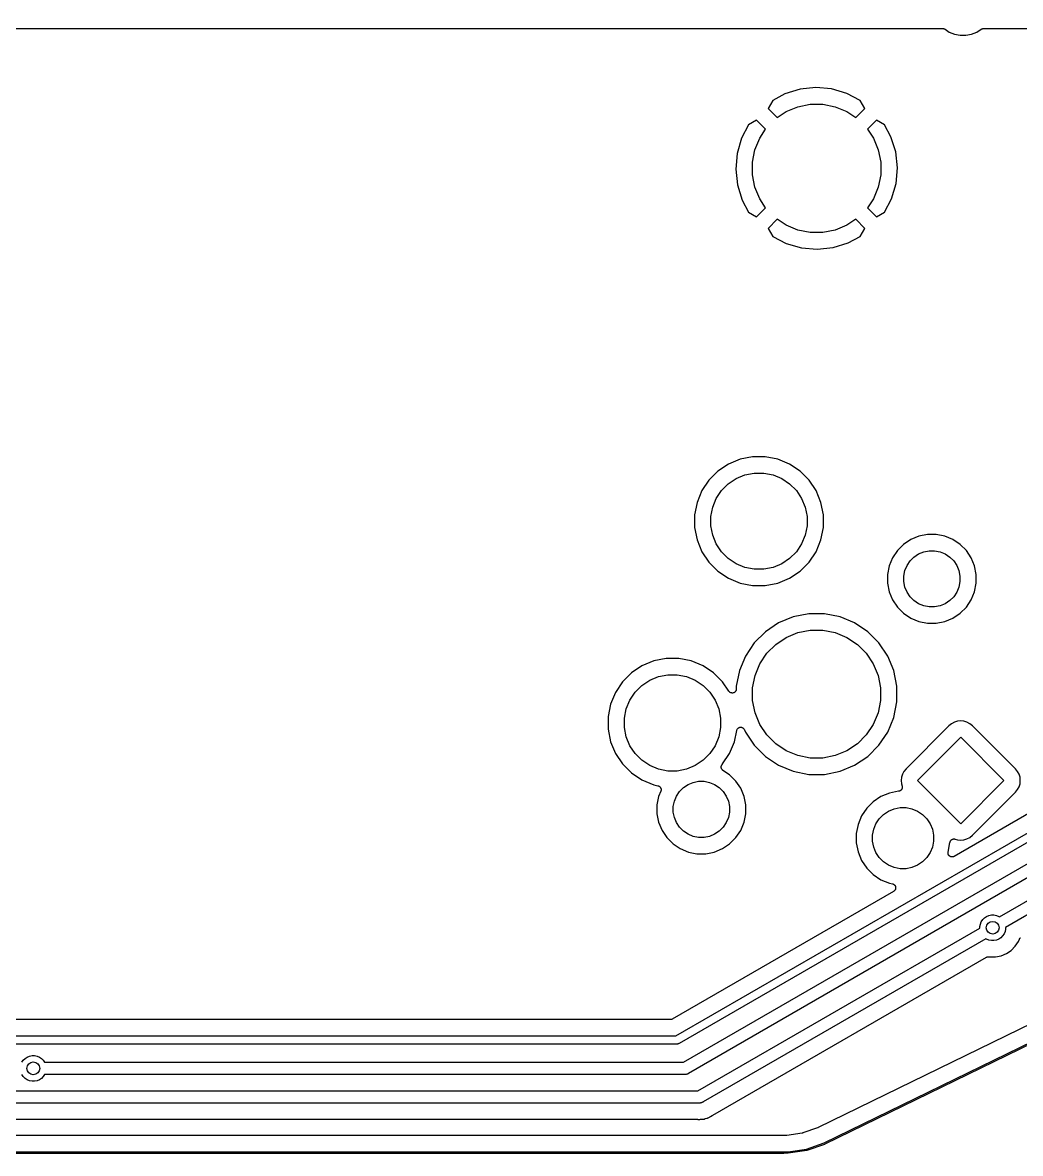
# Model space of a CAD drawing. Extents: x 0.5 to 11.2, y -6.4 to -1.8.
# Drawn here: x 5.868 to 7.092, y -6.359 to -4.972 of the extents above; entities that cross this region are included whole.
import ezdxf

# ---------------------------------------------------------------- set-up
doc = ezdxf.new("R2010")
doc.units = 0
doc.header["$MEASUREMENT"] = 0
doc.layers.add('BLACK', color=7, linetype='CONTINUOUS')

msp = doc.modelspace()

# ---------------------------------------------------------------- linework, layer by layer
at = {"layer": 'BLACK', "linetype": 'CONTINUOUS'}
for p, q in [((11.12, -4.24196), (6.84388, -6.32768)), ((6.85135, -6.34629), (11.1294, -4.2596)), ((11.1304, -4.26134), (6.85212, -6.34811)), ((5.6497, -4.97919), (6.99717, -4.97919)), ((6.99717, -4.97919), (6.99718, -4.97919)), ((6.99718, -4.97919), (6.99718, -4.97919)), ((6.99718, -4.97919), (6.99718, -4.97919)), ((6.99718, -4.97919), (6.99724, -4.97919)), ((6.99724, -4.97919), (6.99769, -4.97924)), ((6.99769, -4.97924), (6.99815, -4.97929)), ((6.99815, -4.97929), (6.99818, -4.9793)), ((6.99818, -4.9793), (6.99821, -4.9793)), ((6.99821, -4.9793), (6.99865, -4.97944)), ((6.99865, -4.97944), (6.99908, -4.97958)), ((6.99908, -4.97958), (6.99911, -4.97959)), ((6.99911, -4.97959), (6.99914, -4.9796)), ((6.99914, -4.9796), (6.99954, -4.97982)), ((6.99954, -4.97982), (6.99994, -4.98004)), ((6.99994, -4.98004), (7.00494, -4.98337)), ((7.0388, -4.98337), (7.0438, -4.98004)), ((7.0438, -4.98004), (7.04381, -4.98003)), ((7.04381, -4.98003), (7.04386, -4.98)), ((7.04381, -4.98003), (7.04381, -4.98003)), ((7.04381, -4.98003), (7.04381, -4.98003)), ((7.04386, -4.98), (7.04427, -4.97978)), ((7.04427, -4.97978), (7.04467, -4.97957)), ((7.04467, -4.97957), (7.0447, -4.97956)), ((7.0447, -4.97956), (7.04472, -4.97955)), ((7.04472, -4.97955), (7.04516, -4.97942)), ((7.04516, -4.97942), (7.0456, -4.97929)), ((7.0456, -4.97929), (7.04563, -4.97929)), ((7.04563, -4.97929), (7.04566, -4.97928)), ((7.04566, -4.97928), (7.04612, -4.97924)), ((7.04612, -4.97924), (7.04658, -4.97919)), ((7.04658, -4.97919), (7.15693, -4.97919)), ((7.00494, -4.98337), (7.01144, -4.98607)), ((7.01144, -4.98607), (7.01835, -4.98744)), ((7.01835, -4.98744), (7.02539, -4.98744)), ((7.02539, -4.98744), (7.0323, -4.98607)), ((7.0323, -4.98607), (7.0388, -4.98337)), ((6.80326, -5.05942), (6.78849, -5.06732)), ((6.82185, -5.05361), (6.80326, -5.05942)), ((6.84119, -5.05153), (6.82185, -5.05361)), ((6.86056, -5.05327), (6.84119, -5.05153)), ((6.87922, -5.05876), (6.86056, -5.05327)), ((6.89562, -5.06734), (6.87922, -5.05876)), ((6.78849, -5.06732), (6.78266, -5.07721)), ((6.78266, -5.07721), (6.79376, -5.08831)), ((6.80475, -5.08097), (6.81908, -5.07503)), ((6.81908, -5.07503), (6.83429, -5.07201)), ((6.83429, -5.07201), (6.84981, -5.07201)), ((6.84981, -5.07201), (6.86502, -5.07503)), ((6.86502, -5.07503), (6.87935, -5.08097)), ((6.89034, -5.08831), (6.90144, -5.07721)), ((6.90144, -5.07721), (6.89562, -5.06734)), ((6.76852, -5.09136), (6.75864, -5.09717)), ((6.77962, -5.10246), (6.76852, -5.09136)), ((6.79376, -5.08831), (6.80475, -5.08097)), ((6.87935, -5.08097), (6.89034, -5.08831)), ((6.91558, -5.09136), (6.90448, -5.10246)), ((6.92548, -5.09719), (6.91558, -5.09136)), ((6.75864, -5.09717), (6.75006, -5.11358)), ((6.77227, -5.11345), (6.77962, -5.10246)), ((6.90448, -5.10246), (6.91183, -5.11345)), ((6.93337, -5.11196), (6.92548, -5.09719)), ((6.75006, -5.11358), (6.74457, -5.13224)), ((6.76634, -5.12778), (6.77227, -5.11345)), ((6.91183, -5.11345), (6.91776, -5.12778)), ((6.93919, -5.13054), (6.93337, -5.11196)), ((6.74457, -5.13224), (6.74284, -5.15161)), ((6.76331, -5.14299), (6.76634, -5.12778)), ((6.91776, -5.12778), (6.92079, -5.14299)), ((6.94126, -5.14988), (6.93919, -5.13054)), ((6.76331, -5.1585), (6.76331, -5.14299)), ((6.92079, -5.14299), (6.92079, -5.1585)), ((6.74284, -5.15161), (6.74491, -5.17095)), ((6.76634, -5.17372), (6.76331, -5.1585)), ((6.92079, -5.1585), (6.91776, -5.17372)), ((6.93953, -5.16926), (6.94126, -5.14988)), ((6.74491, -5.17095), (6.75073, -5.18954)), ((6.77227, -5.18805), (6.76634, -5.17372)), ((6.91776, -5.17372), (6.91183, -5.18805)), ((6.9368, -5.17852), (6.93953, -5.16926)), ((6.77962, -5.19904), (6.77227, -5.18805)), ((6.91183, -5.18805), (6.90448, -5.19904)), ((6.92546, -5.20432), (6.93404, -5.18792)), ((6.93404, -5.18792), (6.9368, -5.17852)), ((6.75073, -5.18954), (6.75862, -5.20431)), ((6.76852, -5.21014), (6.77962, -5.19904)), ((6.90448, -5.19904), (6.91558, -5.21014)), ((6.75862, -5.20431), (6.76852, -5.21014)), ((6.79376, -5.21318), (6.78266, -5.22428)), ((6.80475, -5.22053), (6.79376, -5.21318)), ((6.89034, -5.21318), (6.87935, -5.22053)), ((6.90144, -5.22428), (6.89034, -5.21318)), ((6.91558, -5.21014), (6.92546, -5.20432)), ((6.78266, -5.22428), (6.78848, -5.23416)), ((6.81908, -5.22646), (6.80475, -5.22053)), ((6.83429, -5.22949), (6.81908, -5.22646)), ((6.84981, -5.22949), (6.83429, -5.22949)), ((6.86502, -5.22646), (6.84981, -5.22949)), ((6.87935, -5.22053), (6.86502, -5.22646)), ((6.89561, -5.23418), (6.90144, -5.22428)), ((6.78848, -5.23416), (6.80488, -5.24274)), ((6.80488, -5.24274), (6.82354, -5.24822)), ((6.86225, -5.24789), (6.88084, -5.24207)), ((6.88084, -5.24207), (6.89561, -5.23418)), ((6.82354, -5.24822), (6.84291, -5.24996)), ((6.84291, -5.24996), (6.86225, -5.24789)), ((6.74836, -5.50755), (6.73398, -5.51351)), ((6.76364, -5.50451), (6.74836, -5.50755)), ((6.77921, -5.50451), (6.76364, -5.50451)), ((6.79448, -5.50755), (6.77921, -5.50451)), ((6.80887, -5.51351), (6.79448, -5.50755)), ((6.73398, -5.51351), (6.72103, -5.52216)), ((6.82182, -5.52216), (6.80887, -5.51351)), ((6.71002, -5.53317), (6.70137, -5.54612)), ((6.72103, -5.52216), (6.71002, -5.53317)), ((6.73378, -5.5377), (6.74345, -5.53123)), ((6.74345, -5.53123), (6.7542, -5.52678)), ((6.7542, -5.52678), (6.76561, -5.52451)), ((6.76561, -5.52451), (6.77724, -5.52451)), ((6.77724, -5.52451), (6.78865, -5.52678)), ((6.78865, -5.52678), (6.7994, -5.53123)), ((6.7994, -5.53123), (6.80907, -5.5377)), ((6.83283, -5.53317), (6.82182, -5.52216)), ((6.84148, -5.54612), (6.83283, -5.53317)), ((6.70137, -5.54612), (6.69541, -5.56051)), ((6.71909, -5.55559), (6.72555, -5.54592)), ((6.72555, -5.54592), (6.73378, -5.5377)), ((6.80907, -5.5377), (6.8173, -5.54592)), ((6.8173, -5.54592), (6.82376, -5.55559)), ((6.84744, -5.56051), (6.84148, -5.54612)), ((6.69541, -5.56051), (6.69237, -5.57578)), ((6.71464, -5.56634), (6.71909, -5.55559)), ((6.82376, -5.55559), (6.82821, -5.56634)), ((6.85048, -5.57578), (6.84744, -5.56051)), ((6.69237, -5.57578), (6.69237, -5.59135)), ((6.71237, -5.57775), (6.71464, -5.56634)), ((6.82821, -5.56634), (6.83048, -5.57775)), ((6.85048, -5.59135), (6.85048, -5.57578)), ((6.71237, -5.58938), (6.71237, -5.57775)), ((6.71464, -5.60079), (6.71237, -5.58938)), ((6.83048, -5.58938), (6.82821, -5.60079)), ((6.83048, -5.57775), (6.83048, -5.58938)), ((6.69237, -5.59135), (6.69541, -5.60663)), ((6.71909, -5.61154), (6.71464, -5.60079)), ((6.82821, -5.60079), (6.82376, -5.61154)), ((6.84744, -5.60663), (6.85048, -5.59135)), ((6.96767, -5.60192), (6.95776, -5.60603)), ((6.97819, -5.59983), (6.96767, -5.60192)), ((6.98892, -5.59983), (6.97819, -5.59983)), ((6.99944, -5.60192), (6.98892, -5.59983)), ((7.00935, -5.60603), (6.99944, -5.60192)), ((6.69541, -5.60663), (6.70137, -5.62101)), ((6.72555, -5.62121), (6.71909, -5.61154)), ((6.82376, -5.61154), (6.8173, -5.62121)), ((6.84148, -5.62101), (6.84744, -5.60663)), ((6.94885, -5.61199), (6.94126, -5.61957)), ((6.95776, -5.60603), (6.94885, -5.61199)), ((7.01827, -5.61199), (7.00935, -5.60603)), ((7.02585, -5.61957), (7.01827, -5.61199)), ((6.70137, -5.62101), (6.71002, -5.63396)), ((6.73378, -5.62944), (6.72555, -5.62121)), ((6.74345, -5.6359), (6.73378, -5.62944)), ((6.80907, -5.62944), (6.7994, -5.6359)), ((6.8173, -5.62121), (6.80907, -5.62944)), ((6.83283, -5.63396), (6.84148, -5.62101)), ((6.9353, -5.62849), (6.9312, -5.6384)), ((6.94126, -5.61957), (6.9353, -5.62849)), ((6.95303, -5.63796), (6.9568, -5.63232)), ((6.9568, -5.63232), (6.9616, -5.62752)), ((6.9616, -5.62752), (6.96724, -5.62375)), ((6.96724, -5.62375), (6.97351, -5.62115)), ((6.97351, -5.62115), (6.98016, -5.61983)), ((6.98016, -5.61983), (6.98695, -5.61983)), ((6.98695, -5.61983), (6.9936, -5.62115)), ((6.9936, -5.62115), (6.99987, -5.62375)), ((6.99987, -5.62375), (7.00552, -5.62752)), ((7.00552, -5.62752), (7.01031, -5.63232)), ((7.01031, -5.63232), (7.01408, -5.63796)), ((7.03181, -5.62849), (7.02585, -5.61957)), ((7.03591, -5.6384), (7.03181, -5.62849)), ((6.71002, -5.63396), (6.72103, -5.64497)), ((6.72103, -5.64497), (6.73398, -5.65363)), ((6.7542, -5.64035), (6.74345, -5.6359)), ((6.76561, -5.64262), (6.7542, -5.64035)), ((6.77724, -5.64262), (6.76561, -5.64262)), ((6.78865, -5.64035), (6.77724, -5.64262)), ((6.7994, -5.6359), (6.78865, -5.64035)), ((6.80887, -5.65363), (6.82182, -5.64497)), ((6.82182, -5.64497), (6.8219, -5.64489)), ((6.8219, -5.64489), (6.83283, -5.63396)), ((6.9312, -5.6384), (6.92911, -5.64892)), ((6.94911, -5.65089), (6.95043, -5.64423)), ((6.95043, -5.64423), (6.95303, -5.63796)), ((7.01408, -5.63796), (7.01668, -5.64423)), ((7.01668, -5.64423), (7.018, -5.65089)), ((7.038, -5.64892), (7.03591, -5.6384)), ((6.73398, -5.65363), (6.74836, -5.65958)), ((6.74836, -5.65958), (6.76364, -5.66262)), ((6.77921, -5.66262), (6.79448, -5.65958)), ((6.79448, -5.65958), (6.80887, -5.65363)), ((6.92911, -5.64892), (6.92911, -5.65964)), ((6.92911, -5.65964), (6.9312, -5.67016)), ((6.94911, -5.65767), (6.94911, -5.65089)), ((6.95043, -5.66433), (6.94911, -5.65767)), ((7.018, -5.65767), (7.01668, -5.66433)), ((7.018, -5.65089), (7.018, -5.65767)), ((7.03591, -5.67016), (7.038, -5.65964)), ((7.038, -5.65964), (7.038, -5.64892)), ((6.76364, -5.66262), (6.77921, -5.66262)), ((6.9312, -5.67016), (6.9353, -5.68007)), ((6.95303, -5.6706), (6.95043, -5.66433)), ((6.9568, -5.67624), (6.95303, -5.6706)), ((7.01408, -5.6706), (7.01031, -5.67624)), ((7.01668, -5.66433), (7.01408, -5.6706)), ((7.03181, -5.68007), (7.03591, -5.67016)), ((6.9353, -5.68007), (6.94126, -5.68899)), ((6.9616, -5.68104), (6.9568, -5.67624)), ((6.96724, -5.68481), (6.9616, -5.68104)), ((6.97351, -5.6874), (6.96724, -5.68481)), ((6.98016, -5.68873), (6.97351, -5.6874)), ((6.9936, -5.6874), (6.98695, -5.68873)), ((6.99987, -5.68481), (6.9936, -5.6874)), ((7.00552, -5.68104), (6.99987, -5.68481)), ((7.01031, -5.67624), (7.00552, -5.68104)), ((7.02585, -5.68899), (7.03181, -5.68007)), ((6.8134, -5.70098), (6.79548, -5.70841)), ((6.83243, -5.6972), (6.8134, -5.70098)), ((6.85184, -5.6972), (6.83243, -5.6972)), ((6.87087, -5.70098), (6.85184, -5.6972)), ((6.88879, -5.70841), (6.87087, -5.70098)), ((6.94126, -5.68899), (6.94885, -5.69657)), ((6.94885, -5.69657), (6.95776, -5.70253)), ((6.98695, -5.68873), (6.98016, -5.68873)), ((7.00935, -5.70253), (7.01827, -5.69657)), ((7.01827, -5.69657), (7.02585, -5.68899)), ((6.79548, -5.70841), (6.77934, -5.71919)), ((6.90492, -5.71919), (6.88879, -5.70841)), ((6.95776, -5.70253), (6.96767, -5.70663)), ((6.96767, -5.70663), (6.97819, -5.70873)), ((6.97819, -5.70873), (6.98892, -5.70873)), ((6.98892, -5.70873), (6.99944, -5.70663)), ((6.99944, -5.70663), (7.00935, -5.70253)), ((7.06639, -6.06898), (7.68043, -5.71446)), ((6.77934, -5.71919), (6.76562, -5.73291)), ((6.79209, -5.73472), (6.80495, -5.72613)), ((6.80495, -5.72613), (6.81924, -5.72022)), ((6.81924, -5.72022), (6.8344, -5.7172)), ((6.8344, -5.7172), (6.84987, -5.7172)), ((6.84987, -5.7172), (6.86503, -5.72022)), ((6.86503, -5.72022), (6.87932, -5.72613)), ((6.87932, -5.72613), (6.89218, -5.73472)), ((6.91864, -5.73291), (6.90492, -5.71919)), ((7.68793, -5.72745), (7.07388, -6.08198)), ((6.76562, -5.73291), (6.75485, -5.74904)), ((6.78116, -5.74566), (6.79209, -5.73472)), ((6.89218, -5.73472), (6.90311, -5.74566)), ((6.92942, -5.74904), (6.91864, -5.73291)), ((6.6423, -5.75504), (6.62791, -5.761)), ((6.65757, -5.752), (6.6423, -5.75504)), ((6.67314, -5.752), (6.65757, -5.752)), ((6.68842, -5.75504), (6.67314, -5.752)), ((6.7028, -5.761), (6.68842, -5.75504)), ((6.75485, -5.74904), (6.74742, -5.76697)), ((6.77257, -5.75852), (6.78116, -5.74566)), ((6.90311, -5.74566), (6.9117, -5.75852)), ((6.93685, -5.76697), (6.92942, -5.74904)), ((6.61496, -5.76965), (6.60395, -5.78066)), ((6.62791, -5.761), (6.61496, -5.76965)), ((6.71575, -5.76965), (6.7028, -5.761)), ((6.72676, -5.78066), (6.71575, -5.76965)), ((6.74742, -5.76697), (6.74363, -5.786)), ((6.76665, -5.7728), (6.77257, -5.75852)), ((6.9117, -5.75852), (6.91762, -5.7728)), ((6.94063, -5.786), (6.93685, -5.76697)), ((6.60395, -5.78066), (6.5953, -5.79361)), ((6.61949, -5.79341), (6.62771, -5.78518)), ((6.62771, -5.78518), (6.63738, -5.77872)), ((6.63738, -5.77872), (6.64813, -5.77427)), ((6.64813, -5.77427), (6.65954, -5.772)), ((6.65954, -5.772), (6.67117, -5.772)), ((6.67117, -5.772), (6.68258, -5.77427)), ((6.68258, -5.77427), (6.69333, -5.77872)), ((6.69333, -5.77872), (6.703, -5.78518)), ((6.703, -5.78518), (6.71123, -5.79341)), ((6.73448, -5.7922), (6.72676, -5.78066)), ((6.76363, -5.78797), (6.76665, -5.7728)), ((6.91762, -5.7728), (6.92063, -5.78797)), ((6.5953, -5.79361), (6.58934, -5.808)), ((6.61302, -5.80308), (6.61949, -5.79341)), ((6.71123, -5.79341), (6.71769, -5.80308)), ((6.73478, -5.79258), (6.73448, -5.7922)), ((6.73509, -5.79295), (6.73478, -5.79258)), ((6.7351, -5.79296), (6.73509, -5.79295)), ((6.73509, -5.79295), (6.73509, -5.79295)), ((6.73547, -5.79326), (6.7351, -5.79296)), ((6.73584, -5.79357), (6.73547, -5.79326)), ((6.73585, -5.79358), (6.73584, -5.79357)), ((6.73584, -5.79357), (6.73584, -5.79357)), ((6.73627, -5.79381), (6.73585, -5.79358)), ((6.7367, -5.79404), (6.73627, -5.79381)), ((6.73671, -5.79404), (6.7367, -5.79404)), ((6.7367, -5.79404), (6.7367, -5.79404)), ((6.73716, -5.79418), (6.73671, -5.79404)), ((6.73763, -5.79432), (6.73716, -5.79418)), ((6.73764, -5.79432), (6.73763, -5.79432)), ((6.73764, -5.79433), (6.73764, -5.79432)), ((6.73811, -5.79437), (6.73764, -5.79433)), ((6.7386, -5.79443), (6.73811, -5.79437)), ((6.73861, -5.79443), (6.7386, -5.79443)), ((6.73908, -5.79438), (6.73861, -5.79443)), ((6.73861, -5.79443), (6.73861, -5.79443)), ((6.73957, -5.79434), (6.73908, -5.79438)), ((6.73958, -5.79434), (6.73957, -5.79434)), ((6.74004, -5.7942), (6.73958, -5.79434)), ((6.73958, -5.79434), (6.73958, -5.79434)), ((6.74051, -5.79406), (6.74004, -5.7942)), ((6.74052, -5.79406), (6.74051, -5.79406)), ((6.74051, -5.79406), (6.74051, -5.79406)), ((6.74094, -5.79383), (6.74052, -5.79406)), ((6.74137, -5.79361), (6.74094, -5.79383)), ((6.74138, -5.79361), (6.74137, -5.79361)), ((6.74175, -5.7933), (6.74138, -5.7936)), ((6.74138, -5.7936), (6.74138, -5.79361)), ((6.74213, -5.793), (6.74175, -5.7933)), ((6.74214, -5.79299), (6.74213, -5.793)), ((6.74245, -5.79262), (6.74214, -5.79299)), ((6.74214, -5.79299), (6.74214, -5.79299)), ((6.74276, -5.79225), (6.74245, -5.79262)), ((6.74277, -5.79224), (6.74276, -5.79225)), ((6.74276, -5.79225), (6.74276, -5.79225)), ((6.743, -5.79182), (6.74277, -5.79224)), ((6.74323, -5.7914), (6.743, -5.79182)), ((6.74324, -5.79138), (6.74323, -5.79139)), ((6.74323, -5.79139), (6.74323, -5.7914)), ((6.74338, -5.79093), (6.74324, -5.79138)), ((6.74353, -5.79047), (6.74338, -5.79093)), ((6.74358, -5.78999), (6.74353, -5.79045)), ((6.74353, -5.79045), (6.74353, -5.79046)), ((6.74353, -5.79046), (6.74353, -5.79047)), ((6.74363, -5.7895), (6.74358, -5.78999)), ((6.74363, -5.786), (6.74363, -5.78943)), ((6.74363, -5.78943), (6.74363, -5.78948)), ((6.74363, -5.78948), (6.74363, -5.78948)), ((6.74363, -5.78948), (6.74363, -5.78948)), ((6.74363, -5.78948), (6.74363, -5.7895)), ((6.76363, -5.80343), (6.76363, -5.78797)), ((6.92063, -5.78797), (6.92063, -5.80343)), ((6.94063, -5.8054), (6.94063, -5.786)), ((6.58934, -5.808), (6.5863, -5.82327)), ((6.60857, -5.81383), (6.61302, -5.80308)), ((6.66928, -6.21517), (7.36812, -5.81169)), ((6.71769, -5.80308), (6.72214, -5.81383)), ((6.76665, -5.8186), (6.76363, -5.80343)), ((6.92063, -5.80343), (6.91762, -5.8186)), ((6.93685, -5.82443), (6.94063, -5.8054)), ((7.34695, -5.80083), (7.01083, -5.99488)), ((6.5863, -5.82327), (6.5863, -5.83884)), ((6.6063, -5.82524), (6.60857, -5.81383)), ((6.6063, -5.83687), (6.6063, -5.82524)), ((7.3731, -5.82037), (6.67348, -6.22429)), ((6.72214, -5.81383), (6.72441, -5.82524)), ((6.72441, -5.82524), (6.72441, -5.83687)), ((6.77257, -5.83288), (6.76665, -5.8186)), ((6.91762, -5.8186), (6.9117, -5.83288)), ((6.92942, -5.84236), (6.93685, -5.82443)), ((6.5863, -5.83884), (6.58934, -5.85411)), ((6.60857, -5.84828), (6.6063, -5.83687)), ((6.72441, -5.83687), (6.72214, -5.84828)), ((6.74138, -5.85411), (6.74411, -5.84037)), ((6.74411, -5.84037), (6.74412, -5.84031)), ((6.74412, -5.8403), (6.74428, -5.83982)), ((6.74412, -5.84031), (6.74412, -5.8403)), ((6.74412, -5.84031), (6.74412, -5.84031)), ((6.74412, -5.84031), (6.74412, -5.84031)), ((6.74428, -5.83982), (6.74441, -5.83938)), ((6.74441, -5.83938), (6.74442, -5.83938)), ((6.74442, -5.83937), (6.74465, -5.83895)), ((6.74442, -5.83938), (6.74442, -5.83937)), ((6.74465, -5.83895), (6.74488, -5.83853)), ((6.74488, -5.83853), (6.74489, -5.83852)), ((6.74489, -5.83851), (6.7452, -5.83814)), ((6.74489, -5.83852), (6.74489, -5.83851)), ((6.7452, -5.83814), (6.74551, -5.83778)), ((6.74551, -5.83778), (6.74551, -5.83777)), ((6.74551, -5.83777), (6.74552, -5.83777)), ((6.74552, -5.83777), (6.74591, -5.83745)), ((6.74591, -5.83745), (6.74627, -5.83716)), ((6.74627, -5.83716), (6.74627, -5.83716)), ((6.74627, -5.83716), (6.74628, -5.83716)), ((6.74628, -5.83716), (6.74672, -5.83693)), ((6.74672, -5.83693), (6.74713, -5.83671)), ((6.74713, -5.83671), (6.74714, -5.83671)), ((6.74714, -5.83671), (6.74761, -5.83657)), ((6.74714, -5.83671), (6.74714, -5.83671)), ((6.74761, -5.83657), (6.74807, -5.83643)), ((6.74807, -5.83643), (6.74807, -5.83643)), ((6.74807, -5.83643), (6.74808, -5.83643)), ((6.74808, -5.83643), (6.74856, -5.83639)), ((6.74856, -5.83639), (6.74904, -5.83634)), ((6.74904, -5.83634), (6.74905, -5.83634)), ((6.74905, -5.83634), (6.74905, -5.83634)), ((6.74905, -5.83634), (6.74954, -5.8364)), ((6.74954, -5.8364), (6.75001, -5.83644)), ((6.75001, -5.83644), (6.75002, -5.83645)), ((6.75002, -5.83645), (6.75002, -5.83645)), ((6.75002, -5.83645), (6.75049, -5.83659)), ((6.75049, -5.83659), (6.75094, -5.83673)), ((6.75094, -5.83673), (6.75095, -5.83673)), ((6.75095, -5.83673), (6.75095, -5.83674)), ((6.75095, -5.83674), (6.75138, -5.83697)), ((6.75138, -5.83697), (6.7518, -5.83719)), ((6.7518, -5.83719), (6.75181, -5.8372)), ((6.75181, -5.8372), (6.75181, -5.8372)), ((6.75181, -5.8372), (6.75218, -5.83751)), ((6.75218, -5.83751), (6.75256, -5.83781)), ((6.75256, -5.83781), (6.75256, -5.83782)), ((6.75256, -5.83782), (6.75256, -5.83782)), ((6.75256, -5.83782), (6.75287, -5.8382)), ((6.75287, -5.8382), (6.75317, -5.83857)), ((6.75317, -5.83857), (6.75318, -5.83857)), ((6.75318, -5.83857), (6.75318, -5.83858)), ((6.75318, -5.83858), (6.75341, -5.83901)), ((6.75341, -5.83901), (6.75363, -5.83943)), ((6.75363, -5.83943), (6.75485, -5.84236)), ((6.78116, -5.84574), (6.77257, -5.83288)), ((6.9117, -5.83288), (6.90311, -5.84574)), ((7.00451, -5.83468), (6.95182, -5.88736)), ((7.00775, -5.83202), (7.00451, -5.83468)), ((7.01122, -5.83017), (7.00775, -5.83202)), ((7.01499, -5.82902), (7.01122, -5.83017)), ((7.01891, -5.82864), (7.01499, -5.82902)), ((7.02283, -5.82902), (7.01891, -5.82864)), ((7.0266, -5.83017), (7.02283, -5.82902)), ((7.03008, -5.83202), (7.0266, -5.83017)), ((7.03331, -5.83468), (7.03008, -5.83202)), ((7.086, -5.88736), (7.03331, -5.83468)), ((6.58934, -5.85411), (6.5953, -5.8685)), ((6.61302, -5.85903), (6.60857, -5.84828)), ((6.72214, -5.84828), (6.71769, -5.85903)), ((6.73542, -5.8685), (6.74138, -5.85411)), ((6.75485, -5.84236), (6.76562, -5.85849)), ((6.79209, -5.85667), (6.78116, -5.84574)), ((6.90311, -5.84574), (6.89218, -5.85667)), ((6.91864, -5.85849), (6.92942, -5.84236)), ((6.96588, -5.90177), (7.01891, -5.84873)), ((7.01891, -5.84873), (7.07194, -5.90177)), ((6.5953, -5.8685), (6.60395, -5.88145)), ((6.61949, -5.8687), (6.61302, -5.85903)), ((6.62771, -5.87693), (6.61949, -5.8687)), ((6.71123, -5.8687), (6.703, -5.87693)), ((6.71769, -5.85903), (6.71123, -5.8687)), ((6.72676, -5.88145), (6.73542, -5.8685)), ((6.76562, -5.85849), (6.77934, -5.87221)), ((6.80495, -5.86527), (6.79209, -5.85667)), ((6.81924, -5.87118), (6.80495, -5.86527)), ((6.87932, -5.86527), (6.86503, -5.87118)), ((6.89218, -5.85667), (6.87932, -5.86527)), ((6.90492, -5.87221), (6.91864, -5.85849)), ((6.60395, -5.88145), (6.61496, -5.89246)), ((6.63738, -5.88339), (6.62771, -5.87693)), ((6.703, -5.87693), (6.69333, -5.88339)), ((6.72568, -5.88286), (6.7259, -5.88245)), ((6.7259, -5.88245), (6.72591, -5.88244)), ((6.72591, -5.88244), (6.72592, -5.88242)), ((6.72592, -5.88242), (6.72622, -5.88206)), ((6.72622, -5.88206), (6.72652, -5.88169)), ((6.72652, -5.88169), (6.72676, -5.88145)), ((6.77934, -5.87221), (6.79548, -5.88299)), ((6.8344, -5.8742), (6.81924, -5.87118)), ((6.84987, -5.8742), (6.8344, -5.8742)), ((6.86503, -5.87118), (6.84987, -5.8742)), ((6.88879, -5.88299), (6.90492, -5.87221)), ((6.61496, -5.89246), (6.62791, -5.90111)), ((6.64813, -5.88784), (6.63738, -5.88339)), ((6.65954, -5.89011), (6.64813, -5.88784)), ((6.67117, -5.89011), (6.65954, -5.89011)), ((6.68258, -5.88784), (6.67117, -5.89011)), ((6.69333, -5.88339), (6.68258, -5.88784)), ((6.72506, -5.88518), (6.72511, -5.88471)), ((6.72506, -5.8852), (6.72506, -5.88518)), ((6.72506, -5.88521), (6.72506, -5.8852)), ((6.7251, -5.88568), (6.72506, -5.88521)), ((6.72514, -5.88615), (6.7251, -5.88568)), ((6.72511, -5.88471), (6.72515, -5.88424)), ((6.72515, -5.88617), (6.72514, -5.88615)), ((6.72515, -5.88424), (6.72516, -5.88423)), ((6.72515, -5.88618), (6.72515, -5.88617)), ((6.72528, -5.88664), (6.72515, -5.88618)), ((6.72516, -5.88421), (6.7253, -5.88376)), ((6.72516, -5.88423), (6.72516, -5.88421)), ((6.72542, -5.88709), (6.72528, -5.88664)), ((6.7253, -5.88376), (6.72544, -5.88331)), ((6.72542, -5.8871), (6.72542, -5.88709)), ((6.72543, -5.88712), (6.72542, -5.8871)), ((6.72565, -5.88754), (6.72543, -5.88712)), ((6.72544, -5.88331), (6.72545, -5.88329)), ((6.72545, -5.88328), (6.72568, -5.88286)), ((6.72545, -5.88329), (6.72545, -5.88328)), ((6.72587, -5.88796), (6.72565, -5.88754)), ((6.72587, -5.88797), (6.72587, -5.88796)), ((6.72588, -5.88798), (6.72587, -5.88797)), ((6.72618, -5.88835), (6.72588, -5.88798)), ((6.72647, -5.88872), (6.72618, -5.88835)), ((6.72649, -5.88873), (6.72647, -5.88872)), ((6.7265, -5.88874), (6.72649, -5.88873)), ((6.72686, -5.88904), (6.7265, -5.88874)), ((6.72722, -5.88935), (6.72686, -5.88904)), ((6.72724, -5.88936), (6.72722, -5.88935)), ((6.72725, -5.88936), (6.72724, -5.88936)), ((6.72728, -5.88939), (6.72725, -5.88936)), ((6.72725, -5.88936), (6.72725, -5.88936)), ((6.73542, -5.89483), (6.72728, -5.88939)), ((6.74301, -5.90241), (6.73542, -5.89483)), ((6.79548, -5.88299), (6.8134, -5.89041)), ((6.8134, -5.89041), (6.83243, -5.8942)), ((6.83243, -5.8942), (6.85184, -5.8942)), ((6.85184, -5.8942), (6.87087, -5.89041)), ((6.87087, -5.89041), (6.88879, -5.88299)), ((6.94731, -5.89408), (6.94617, -5.89784)), ((6.94917, -5.8906), (6.94731, -5.89408)), ((6.95182, -5.88736), (6.94917, -5.8906)), ((7.08865, -5.8906), (7.086, -5.88736)), ((7.09051, -5.89408), (7.08865, -5.8906)), ((7.09165, -5.89784), (7.09051, -5.89408)), ((6.62791, -5.90111), (6.6423, -5.90707)), ((6.6423, -5.90707), (6.64734, -5.90808)), ((6.64734, -5.90808), (6.64738, -5.90808)), ((6.64738, -5.90808), (6.64738, -5.90808)), ((6.64738, -5.90808), (6.64738, -5.90808)), ((6.64738, -5.90808), (6.64741, -5.90809)), ((6.64741, -5.90809), (6.64787, -5.90824)), ((6.64787, -5.90824), (6.64831, -5.90837)), ((6.64831, -5.90837), (6.64833, -5.90838)), ((6.64833, -5.90838), (6.64834, -5.90839)), ((6.64834, -5.90839), (6.64876, -5.90862)), ((6.64876, -5.90862), (6.64917, -5.90884)), ((6.64917, -5.90884), (6.64918, -5.90885)), ((6.64918, -5.90885), (6.64919, -5.90886)), ((6.64919, -5.90886), (6.64956, -5.90916)), ((6.64956, -5.90916), (6.64992, -5.90946)), ((6.64992, -5.90946), (6.64993, -5.90947)), ((6.64993, -5.90947), (6.64994, -5.90948)), ((6.64994, -5.90948), (6.65024, -5.90985)), ((6.65024, -5.90985), (6.65054, -5.91022)), ((6.65054, -5.91022), (6.65054, -5.91023)), ((6.65054, -5.91023), (6.65055, -5.91024)), ((6.65055, -5.91024), (6.65077, -5.91067)), ((6.67396, -5.91516), (6.67875, -5.91036)), ((6.67875, -5.91036), (6.6844, -5.90659)), ((6.6844, -5.90659), (6.69066, -5.904)), ((6.69066, -5.904), (6.69732, -5.90267)), ((6.69732, -5.90267), (6.70411, -5.90267)), ((6.70411, -5.90267), (6.71076, -5.904)), ((6.71076, -5.904), (6.71703, -5.90659)), ((6.71703, -5.90659), (6.72267, -5.91036)), ((6.72267, -5.91036), (6.72747, -5.91516)), ((6.74897, -5.91133), (6.74301, -5.90241)), ((6.94617, -5.89784), (6.94578, -5.90177)), ((6.94578, -5.90177), (6.94617, -5.90569)), ((6.94617, -5.90569), (6.94703, -5.90852)), ((6.94703, -5.90852), (6.94705, -5.90859)), ((6.94705, -5.90859), (6.94709, -5.90882)), ((6.94709, -5.90882), (6.94716, -5.90904)), ((6.94716, -5.90904), (6.94718, -5.9093)), ((6.94718, -5.9093), (6.94723, -5.90955)), ((6.94722, -5.91027), (6.94721, -5.91053)), ((6.94723, -5.90955), (6.94722, -5.90978)), ((6.94722, -5.90978), (6.94724, -5.91001)), ((6.94724, -5.91001), (6.94722, -5.91027)), ((7.01891, -5.9548), (6.96588, -5.90177)), ((7.07194, -5.90177), (7.01891, -5.9548)), ((7.08865, -5.91293), (7.09051, -5.90946)), ((7.09051, -5.90946), (7.09165, -5.90569)), ((7.09204, -5.90177), (7.09165, -5.89784)), ((7.09165, -5.90569), (7.09204, -5.90177)), ((6.64836, -5.92124), (6.64626, -5.93176)), ((6.65099, -5.91489), (6.64836, -5.92124)), ((6.65077, -5.91067), (6.65099, -5.91108)), ((6.65099, -5.91108), (6.651, -5.9111)), ((6.65112, -5.91444), (6.65099, -5.91489)), ((6.651, -5.9111), (6.651, -5.91111)), ((6.651, -5.91111), (6.65114, -5.91157)), ((6.65126, -5.91399), (6.65112, -5.91444)), ((6.65114, -5.91157), (6.65127, -5.91202)), ((6.65127, -5.91396), (6.65126, -5.91397)), ((6.65126, -5.91397), (6.65126, -5.91399)), ((6.65127, -5.91202), (6.65127, -5.91203)), ((6.65127, -5.91203), (6.65128, -5.91205)), ((6.65132, -5.91349), (6.65127, -5.91396)), ((6.65128, -5.91205), (6.65132, -5.91252)), ((6.65132, -5.91252), (6.65137, -5.91299)), ((6.65137, -5.91302), (6.65132, -5.91349)), ((6.65137, -5.91299), (6.65136, -5.913)), ((6.65136, -5.913), (6.65137, -5.91302)), ((6.66759, -5.92707), (6.67019, -5.9208)), ((6.67019, -5.9208), (6.67396, -5.91516)), ((6.67876, -6.24747), (7.25234, -5.91632)), ((6.72747, -5.91516), (6.73124, -5.9208)), ((6.73124, -5.9208), (6.73384, -5.92707)), ((6.75307, -5.92124), (6.74897, -5.91133)), ((6.75516, -5.93176), (6.75307, -5.92124)), ((6.92096, -5.92152), (6.91155, -5.92781)), ((6.93143, -5.91719), (6.92096, -5.92152)), ((6.94265, -5.91495), (6.93143, -5.91719)), ((6.9427, -5.91496), (6.94265, -5.91495)), ((6.94296, -5.91491), (6.9427, -5.91496)), ((6.94322, -5.91488), (6.94296, -5.91491)), ((6.94344, -5.91481), (6.94322, -5.91488)), ((6.94366, -5.91477), (6.94344, -5.91481)), ((6.9439, -5.91467), (6.94366, -5.91477)), ((6.94415, -5.9146), (6.9439, -5.91467)), ((6.94435, -5.91449), (6.94415, -5.9146)), ((6.94457, -5.9144), (6.94435, -5.91449)), ((6.94478, -5.91426), (6.94457, -5.9144)), ((6.94501, -5.91414), (6.94478, -5.91426)), ((6.94519, -5.914), (6.94501, -5.91414)), ((6.94538, -5.91387), (6.94519, -5.914)), ((6.94557, -5.91369), (6.94538, -5.91387)), ((6.94577, -5.91352), (6.94557, -5.91369)), ((6.94591, -5.91335), (6.94577, -5.91352)), ((6.94608, -5.91319), (6.94591, -5.91335)), ((6.94622, -5.91297), (6.94608, -5.91319)), ((6.94639, -5.91277), (6.94622, -5.91297)), ((6.9465, -5.91257), (6.94639, -5.91277)), ((6.94663, -5.91238), (6.9465, -5.91257)), ((6.94673, -5.91214), (6.94663, -5.91238)), ((6.94685, -5.91191), (6.94673, -5.91214)), ((6.94692, -5.91169), (6.94685, -5.91191)), ((6.94701, -5.91148), (6.94692, -5.91169)), ((6.94707, -5.91123), (6.94701, -5.91148)), ((6.94714, -5.91098), (6.94707, -5.91123)), ((6.94717, -5.91075), (6.94714, -5.91098)), ((6.94721, -5.91053), (6.94717, -5.91075)), ((7.03331, -5.96885), (7.086, -5.91617)), ((7.086, -5.91617), (7.08865, -5.91293)), ((6.64626, -5.93176), (6.64626, -5.94248)), ((6.66626, -5.93373), (6.66759, -5.92707)), ((6.66626, -5.94051), (6.66626, -5.93373)), ((7.25983, -5.92931), (6.68506, -6.26116)), ((6.73384, -5.92707), (6.73516, -5.93373)), ((6.73516, -5.93373), (6.73516, -5.94051)), ((6.75516, -5.94248), (6.75516, -5.93176)), ((6.90354, -5.93582), (6.89724, -5.94524)), ((6.91155, -5.92781), (6.90354, -5.93582)), ((6.93044, -5.93924), (6.93726, -5.93642)), ((6.93726, -5.93642), (6.94451, -5.93498)), ((6.94451, -5.93498), (6.95189, -5.93498)), ((6.95189, -5.93498), (6.95914, -5.93642)), ((6.95914, -5.93642), (6.96596, -5.93924)), ((6.64626, -5.94248), (6.64836, -5.953)), ((6.66759, -5.94717), (6.66626, -5.94051)), ((6.67019, -5.95344), (6.66759, -5.94717)), ((6.73384, -5.94717), (6.73124, -5.95344)), ((6.73516, -5.94051), (6.73384, -5.94717)), ((6.75307, -5.953), (6.75516, -5.94248)), ((6.89724, -5.94524), (6.89291, -5.9557)), ((6.91497, -5.95471), (6.91907, -5.94857)), ((6.91907, -5.94857), (6.9243, -5.94335)), ((6.9243, -5.94335), (6.93044, -5.93924)), ((6.96596, -5.93924), (6.97211, -5.94335)), ((6.97211, -5.94335), (6.97733, -5.94857)), ((6.97733, -5.94857), (6.98143, -5.95471)), ((6.64836, -5.953), (6.65246, -5.96291)), ((6.65246, -5.96291), (6.65842, -5.97183)), ((6.67396, -5.95908), (6.67019, -5.95344)), ((6.67875, -5.96388), (6.67396, -5.95908)), ((6.6844, -5.96765), (6.67875, -5.96388)), ((6.72267, -5.96388), (6.71703, -5.96765)), ((6.72747, -5.95908), (6.72267, -5.96388)), ((6.73124, -5.95344), (6.72747, -5.95908)), ((6.74301, -5.97183), (6.74897, -5.96291)), ((6.74897, -5.96291), (6.75307, -5.953)), ((6.89291, -5.9557), (6.8907, -5.96681)), ((6.9107, -5.96878), (6.91214, -5.96154)), ((6.91214, -5.96154), (6.91497, -5.95471)), ((6.98143, -5.95471), (6.98426, -5.96154)), ((6.98426, -5.96154), (6.9857, -5.96878)), ((6.65842, -5.97183), (6.666, -5.97941)), ((6.666, -5.97941), (6.67492, -5.98537)), ((6.69066, -5.97025), (6.6844, -5.96765)), ((6.69732, -5.97157), (6.69066, -5.97025)), ((6.70411, -5.97157), (6.69732, -5.97157)), ((6.71076, -5.97025), (6.70411, -5.97157)), ((6.71703, -5.96765), (6.71076, -5.97025)), ((6.7265, -5.98537), (6.73542, -5.97941)), ((6.73542, -5.97941), (6.74301, -5.97183)), ((6.8907, -5.96681), (6.8907, -5.97814)), ((6.8907, -5.97814), (6.89291, -5.98925)), ((6.9107, -5.97617), (6.9107, -5.96878)), ((6.91214, -5.98341), (6.9107, -5.97617)), ((6.9857, -5.97617), (6.98426, -5.98341)), ((6.9857, -5.96878), (6.9857, -5.97617)), ((7.00343, -5.98958), (7.00573, -5.978)), ((7.00573, -5.9779), (7.00578, -5.97765)), ((7.00573, -5.978), (7.00573, -5.9779)), ((7.00578, -5.97765), (7.00581, -5.97739)), ((7.00581, -5.97739), (7.00588, -5.97717)), ((7.00588, -5.97717), (7.00593, -5.97695)), ((7.00593, -5.97695), (7.00603, -5.97671)), ((7.00603, -5.97671), (7.0061, -5.97646)), ((7.0061, -5.97646), (7.00622, -5.97626)), ((7.00622, -5.97626), (7.00631, -5.97605)), ((7.00631, -5.97605), (7.00645, -5.97583)), ((7.00645, -5.97583), (7.00658, -5.97561)), ((7.00658, -5.97561), (7.00672, -5.97543)), ((7.00672, -5.97543), (7.00685, -5.97524)), ((7.00685, -5.97524), (7.00704, -5.97506)), ((7.00704, -5.97506), (7.0072, -5.97486)), ((7.0072, -5.97486), (7.00738, -5.97472)), ((7.00738, -5.97472), (7.00755, -5.97455)), ((7.00755, -5.97455), (7.00776, -5.97441)), ((7.00776, -5.97441), (7.00796, -5.97425)), ((7.00796, -5.97425), (7.00817, -5.97414)), ((7.00817, -5.97414), (7.00836, -5.97402)), ((7.00836, -5.97402), (7.0086, -5.97392)), ((7.0086, -5.97392), (7.00883, -5.9738)), ((7.00883, -5.9738), (7.00905, -5.97373)), ((7.00905, -5.97373), (7.00926, -5.97364)), ((7.00926, -5.97364), (7.00952, -5.97359)), ((7.00952, -5.97359), (7.00976, -5.97352)), ((7.00976, -5.97352), (7.00999, -5.9735)), ((7.00999, -5.9735), (7.01022, -5.97346)), ((7.01022, -5.97346), (7.01048, -5.97346)), ((7.01048, -5.97346), (7.01074, -5.97343)), ((7.01074, -5.97343), (7.01096, -5.97346)), ((7.01096, -5.97346), (7.0112, -5.97346)), ((7.0112, -5.97346), (7.01145, -5.97351)), ((7.01145, -5.97351), (7.01171, -5.97354)), ((7.01171, -5.97354), (7.01193, -5.9736)), ((7.01193, -5.9736), (7.01215, -5.97365)), ((7.01215, -5.97365), (7.01499, -5.97451)), ((7.01499, -5.97451), (7.01891, -5.9749)), ((7.01891, -5.9749), (7.02283, -5.97451)), ((7.02283, -5.97451), (7.0266, -5.97337)), ((7.0266, -5.97337), (7.03008, -5.97151)), ((7.03008, -5.97151), (7.03331, -5.96885)), ((6.67492, -5.98537), (6.68483, -5.98948)), ((6.68483, -5.98948), (6.69535, -5.99157)), ((6.69535, -5.99157), (6.70608, -5.99157)), ((6.70608, -5.99157), (6.7166, -5.98948)), ((6.7166, -5.98948), (6.7265, -5.98537)), ((6.89291, -5.98925), (6.89724, -5.99971)), ((6.91497, -5.99024), (6.91214, -5.98341)), ((6.91907, -5.99638), (6.91497, -5.99024)), ((6.98143, -5.99024), (6.97733, -5.99638)), ((6.98426, -5.98341), (6.98143, -5.99024)), ((7.00333, -5.99055), (7.00335, -5.99038)), ((7.00336, -5.99086), (7.00333, -5.99055)), ((7.00334, -5.99021), (7.00339, -5.98989)), ((7.00335, -5.99038), (7.00334, -5.99021)), ((7.00337, -5.99118), (7.00336, -5.99086)), ((7.00341, -5.99135), (7.00337, -5.99118)), ((7.00339, -5.98989), (7.00343, -5.98958)), ((7.00342, -5.99152), (7.00341, -5.99135)), ((7.00351, -5.99182), (7.00342, -5.99152)), ((7.00358, -5.99213), (7.00351, -5.99182)), ((7.00366, -5.99229), (7.00358, -5.99213)), ((7.0037, -5.99246), (7.00366, -5.99229)), ((7.00385, -5.99274), (7.0037, -5.99246)), ((7.00398, -5.99302), (7.00385, -5.99274)), ((7.00408, -5.99316), (7.00398, -5.99302)), ((7.00416, -5.99332), (7.00408, -5.99316)), ((7.00436, -5.99356), (7.00416, -5.99332)), ((7.00454, -5.99382), (7.00436, -5.99356)), ((6.89724, -5.99971), (6.90354, -6.00913)), ((6.9243, -6.0016), (6.91907, -5.99638)), ((6.93044, -6.00571), (6.9243, -6.0016)), ((6.93726, -6.00854), (6.93044, -6.00571)), ((6.96596, -6.00571), (6.95914, -6.00854)), ((6.97211, -6.0016), (6.96596, -6.00571)), ((6.97733, -5.99638), (6.97211, -6.0016)), ((7.00467, -5.99394), (7.00454, -5.99382)), ((7.00478, -5.99407), (7.00467, -5.99394)), ((7.00502, -5.99428), (7.00478, -5.99407)), ((7.00525, -5.99449), (7.00502, -5.99428)), ((7.0054, -5.99459), (7.00525, -5.99449)), ((7.00553, -5.9947), (7.0054, -5.99459)), ((7.00581, -5.99485), (7.00553, -5.9947)), ((7.00607, -5.99502), (7.00581, -5.99485)), ((7.00624, -5.99508), (7.00607, -5.99502)), ((7.00639, -5.99516), (7.00624, -5.99508)), ((7.00669, -5.99526), (7.00639, -5.99516)), ((7.00698, -5.99537), (7.00669, -5.99526)), ((7.00715, -5.9954), (7.00698, -5.99537)), ((7.00732, -5.99545), (7.00715, -5.9954)), ((7.00763, -5.99548), (7.00732, -5.99545)), ((7.00795, -5.99554), (7.00763, -5.99548)), ((7.00812, -5.99554), (7.00795, -5.99554)), ((7.00829, -5.99555), (7.00812, -5.99554)), ((7.0086, -5.99553), (7.00829, -5.99555)), ((7.00892, -5.99552), (7.0086, -5.99553)), ((7.00909, -5.99548), (7.00892, -5.99552)), ((7.00926, -5.99547), (7.00909, -5.99548)), ((7.00957, -5.99538), (7.00926, -5.99547)), ((7.00987, -5.99531), (7.00957, -5.99538)), ((7.01003, -5.99524), (7.00987, -5.99531)), ((7.0102, -5.99519), (7.01003, -5.99524)), ((7.01048, -5.99505), (7.0102, -5.99519)), ((7.01077, -5.99492), (7.01048, -5.99505)), ((7.01083, -5.99488), (7.01077, -5.99492)), ((6.90354, -6.00913), (6.91155, -6.01714)), ((6.91155, -6.01714), (6.92096, -6.02343)), ((6.94451, -6.00998), (6.93726, -6.00854)), ((6.95189, -6.00998), (6.94451, -6.00998)), ((6.95914, -6.00854), (6.95189, -6.00998)), ((6.92096, -6.02343), (6.93143, -6.02777)), ((6.93143, -6.02777), (6.93509, -6.0285)), ((6.93509, -6.0285), (6.93516, -6.02851)), ((6.93516, -6.02851), (6.93531, -6.02856)), ((6.93531, -6.02856), (6.93546, -6.02858)), ((6.93546, -6.02858), (6.93577, -6.0287)), ((6.93577, -6.0287), (6.93609, -6.02881)), ((6.93609, -6.02881), (6.93623, -6.02888)), ((6.93623, -6.02888), (6.93637, -6.02894)), ((6.93637, -6.02894), (6.93665, -6.02912)), ((6.93665, -6.02912), (6.93695, -6.02928)), ((6.93695, -6.02928), (6.93707, -6.02938)), ((6.93707, -6.02938), (6.9372, -6.02946)), ((6.9372, -6.02946), (6.93744, -6.02969)), ((6.93744, -6.02969), (6.93769, -6.0299)), ((6.93769, -6.0299), (6.93779, -6.03003)), ((6.93779, -6.03003), (6.9379, -6.03013)), ((6.9379, -6.03013), (6.9381, -6.03041)), ((6.9381, -6.03041), (6.9383, -6.03067)), ((6.9383, -6.03067), (6.93838, -6.0308)), ((6.93838, -6.0308), (6.93847, -6.03093)), ((6.93847, -6.03093), (6.9386, -6.03123)), ((6.9386, -6.03123), (6.93876, -6.03153)), ((6.93882, -6.03502), (6.93873, -6.03534)), ((6.93876, -6.03153), (6.9388, -6.03168)), ((6.9388, -6.03168), (6.93886, -6.03182)), ((6.93894, -6.03471), (6.93882, -6.03502)), ((6.93886, -6.03182), (6.93894, -6.03215)), ((6.93894, -6.03215), (6.93903, -6.03247)), ((6.93897, -6.03456), (6.93894, -6.03471)), ((6.93902, -6.03441), (6.93897, -6.03456)), ((6.93905, -6.03408), (6.93902, -6.03441)), ((6.93903, -6.03247), (6.93904, -6.03262)), ((6.93904, -6.03262), (6.93908, -6.03277)), ((6.93911, -6.03375), (6.93905, -6.03408)), ((6.93908, -6.03277), (6.93909, -6.03311)), ((6.93909, -6.03311), (6.93912, -6.03344)), ((6.93912, -6.03344), (6.9391, -6.03359)), ((6.9391, -6.03359), (6.93911, -6.03375)), ((6.93662, -6.03773), (6.66509, -6.1945)), ((6.93674, -6.03764), (6.93662, -6.03773)), ((6.93688, -6.03757), (6.93674, -6.03764)), ((6.93714, -6.03736), (6.93688, -6.03757)), ((6.93741, -6.03716), (6.93714, -6.03736)), ((6.93752, -6.03705), (6.93741, -6.03716)), ((6.93764, -6.03695), (6.93752, -6.03705)), ((6.93785, -6.03669), (6.93764, -6.03695)), ((6.93808, -6.03645), (6.93785, -6.03669)), ((6.93816, -6.03632), (6.93808, -6.03645)), ((6.93826, -6.0362), (6.93816, -6.03632)), ((6.93842, -6.03591), (6.93826, -6.0362)), ((6.9386, -6.03562), (6.93842, -6.03591)), ((6.93865, -6.03548), (6.9386, -6.03562)), ((6.93873, -6.03534), (6.93865, -6.03548)), ((7.04299, -6.07781), (7.04418, -6.07495)), ((7.04418, -6.07495), (7.0459, -6.07237)), ((7.0459, -6.07237), (7.04809, -6.07018)), ((7.04809, -6.07018), (7.05067, -6.06845)), ((7.05067, -6.06845), (7.05354, -6.06726)), ((7.05354, -6.06726), (7.05658, -6.06666)), ((7.05658, -6.06666), (7.05968, -6.06666)), ((7.05968, -6.06666), (7.06273, -6.06726)), ((7.06273, -6.06726), (7.06559, -6.06845)), ((7.06559, -6.06845), (7.06639, -6.06898)), ((6.69661, -6.28247), (7.04238, -6.08284)), ((7.04238, -6.08086), (7.04299, -6.07781)), ((7.04238, -6.08284), (7.04238, -6.08086)), ((7.07209, -6.08987), (7.07036, -6.09245)), ((7.07327, -6.087), (7.07209, -6.08987)), ((7.07388, -6.08396), (7.07327, -6.087)), ((7.07388, -6.08198), (7.07388, -6.08396)), ((7.04988, -6.09583), (6.7029, -6.29616)), ((7.05067, -6.09636), (7.04988, -6.09583)), ((7.05354, -6.09755), (7.05067, -6.09636)), ((7.05658, -6.09816), (7.05354, -6.09755)), ((7.05968, -6.09816), (7.05658, -6.09816)), ((7.06273, -6.09755), (7.05968, -6.09816)), ((7.06559, -6.09636), (7.06273, -6.09755)), ((7.06817, -6.09464), (7.06559, -6.09636)), ((7.07036, -6.09245), (7.06817, -6.09464)), ((7.0859, -6.1052), (7.08981, -6.09934)), ((7.08981, -6.09934), (7.09105, -6.09635)), ((7.09105, -6.09635), (7.09108, -6.09628)), ((7.09108, -6.09628), (7.09114, -6.09617)), ((7.09114, -6.09617), (7.09119, -6.09604)), ((7.09119, -6.09604), (7.09138, -6.09574)), ((7.09138, -6.09574), (7.09155, -6.09543)), ((7.09155, -6.09543), (7.09164, -6.09533)), ((7.09164, -6.09533), (7.09171, -6.09521)), ((7.09171, -6.09521), (7.09195, -6.09495)), ((7.09195, -6.09495), (7.09218, -6.09468)), ((7.05052, -6.11856), (7.05079, -6.11844)), ((7.05079, -6.11844), (7.05105, -6.1183)), ((7.05105, -6.1183), (7.05124, -6.11824)), ((7.05124, -6.11824), (7.05141, -6.11817)), ((7.05141, -6.11817), (7.0517, -6.1181)), ((7.0517, -6.1181), (7.05199, -6.11802)), ((7.05199, -6.11802), (7.05218, -6.118)), ((7.05218, -6.118), (7.05236, -6.11796)), ((7.05236, -6.11796), (7.05266, -6.11795)), ((7.05266, -6.11795), (7.05296, -6.11792)), ((7.05296, -6.11792), (7.05315, -6.11794)), ((7.05315, -6.11794), (7.05334, -6.11794)), ((7.05334, -6.11794), (7.05363, -6.11799)), ((7.05363, -6.11799), (7.05393, -6.11802)), ((7.05393, -6.11802), (7.05461, -6.11816)), ((7.05461, -6.11816), (7.06165, -6.11816)), ((7.06165, -6.11816), (7.06856, -6.11678)), ((7.06856, -6.11678), (7.07506, -6.11409)), ((7.07506, -6.11409), (7.08092, -6.11017)), ((7.08092, -6.11017), (7.0859, -6.1052)), ((6.71468, -6.31246), (7.05046, -6.11859)), ((7.05046, -6.11859), (7.05052, -6.11856)), ((6.66259, -6.19517), (5.57138, -6.19517)), ((6.66288, -6.19514), (6.66259, -6.19517)), ((6.66318, -6.19513), (6.66288, -6.19514)), ((6.66337, -6.19509), (6.66318, -6.19513)), ((6.66356, -6.19507), (6.66337, -6.19509)), ((6.66384, -6.19499), (6.66356, -6.19507)), ((6.66413, -6.19492), (6.66384, -6.19499)), ((6.66431, -6.19485), (6.66413, -6.19492)), ((6.66449, -6.19479), (6.66431, -6.19485)), ((6.66475, -6.19465), (6.66449, -6.19479)), ((6.66502, -6.19453), (6.66475, -6.19465)), ((6.66509, -6.1945), (6.66502, -6.19453)), ((5.55872, -6.21517), (6.66928, -6.21517)), ((6.67021, -6.22517), (5.55872, -6.22517)), ((6.6703, -6.22518), (6.67021, -6.22517)), ((6.6707, -6.22517), (6.6703, -6.22518)), ((6.67087, -6.22517), (6.6707, -6.22517)), ((6.67095, -6.22516), (6.67087, -6.22517)), ((6.67128, -6.22515), (6.67095, -6.22516)), ((6.67144, -6.22511), (6.67128, -6.22515)), ((6.6716, -6.2251), (6.67144, -6.22511)), ((6.67192, -6.225), (6.6716, -6.2251)), ((6.67224, -6.22493), (6.67192, -6.225)), ((6.67239, -6.22486), (6.67224, -6.22493)), ((6.67255, -6.22481), (6.67239, -6.22486)), ((6.67284, -6.22466), (6.67255, -6.22481)), ((6.67291, -6.22462), (6.67284, -6.22466)), ((6.67305, -6.22454), (6.67291, -6.22462)), ((6.67342, -6.22435), (6.67305, -6.22454)), ((6.67348, -6.22429), (6.67342, -6.22435)), ((5.86892, -6.24493), (5.87111, -6.24274)), ((5.87111, -6.24274), (5.87369, -6.24102)), ((5.87369, -6.24102), (5.87656, -6.23983)), ((5.87656, -6.23983), (5.8796, -6.23922)), ((5.8796, -6.23922), (5.8827, -6.23922)), ((5.8827, -6.23922), (5.88575, -6.23983)), ((5.88575, -6.23983), (5.88861, -6.24102)), ((5.88861, -6.24102), (5.89119, -6.24274)), ((5.89119, -6.24274), (5.89338, -6.24493)), ((5.86722, -6.24747), (5.86892, -6.24493)), ((5.89338, -6.24493), (5.89508, -6.24747)), ((5.89508, -6.24747), (6.67876, -6.24747)), ((5.86892, -6.26501), (5.86722, -6.26247)), ((5.87111, -6.2672), (5.86892, -6.26501)), ((5.87369, -6.26893), (5.87111, -6.2672)), ((5.87656, -6.27012), (5.87369, -6.26893)), ((5.8796, -6.27072), (5.87656, -6.27012)), ((5.8827, -6.27072), (5.8796, -6.27072)), ((5.88575, -6.27012), (5.8827, -6.27072)), ((5.88861, -6.26893), (5.88575, -6.27012)), ((5.89119, -6.2672), (5.88861, -6.26893)), ((5.89338, -6.26501), (5.89119, -6.2672)), ((5.89508, -6.26247), (5.89338, -6.26501)), ((6.68016, -6.26247), (5.89508, -6.26247)), ((6.68028, -6.26249), (6.68016, -6.26247)), ((6.68089, -6.26247), (6.68028, -6.26249)), ((6.68114, -6.26247), (6.68089, -6.26247)), ((6.68126, -6.26246), (6.68114, -6.26247)), ((6.68176, -6.26244), (6.68126, -6.26246)), ((6.682, -6.26239), (6.68176, -6.26244)), ((6.68224, -6.26236), (6.682, -6.26239)), ((6.68272, -6.26222), (6.68224, -6.26236)), ((6.6832, -6.26211), (6.68272, -6.26222)), ((6.68342, -6.26201), (6.6832, -6.26211)), ((6.68366, -6.26194), (6.68342, -6.26201)), ((6.68409, -6.2617), (6.68366, -6.26194)), ((6.6842, -6.26165), (6.68409, -6.2617)), ((6.68442, -6.26153), (6.6842, -6.26165)), ((6.68496, -6.26124), (6.68442, -6.26153)), ((6.68506, -6.26116), (6.68496, -6.26124)), ((5.63893, -6.28247), (6.69661, -6.28247)), ((6.698, -6.29747), (5.63893, -6.29747)), ((6.69813, -6.29749), (6.698, -6.29747)), ((6.69874, -6.29747), (6.69813, -6.29749)), ((6.69899, -6.29747), (6.69874, -6.29747)), ((6.69911, -6.29746), (6.69899, -6.29747)), ((6.6996, -6.29744), (6.69911, -6.29746)), ((6.69984, -6.29739), (6.6996, -6.29744)), ((6.70009, -6.29736), (6.69984, -6.29739)), ((6.70056, -6.29722), (6.70009, -6.29736)), ((6.70104, -6.29711), (6.70056, -6.29722)), ((6.70127, -6.29701), (6.70104, -6.29711)), ((6.7015, -6.29694), (6.70127, -6.29701)), ((6.70194, -6.2967), (6.7015, -6.29694)), ((6.70205, -6.29665), (6.70194, -6.2967)), ((6.70226, -6.29653), (6.70205, -6.29665)), ((6.70281, -6.29624), (6.70226, -6.29653)), ((6.7029, -6.29616), (6.70281, -6.29624)), ((6.71406, -6.31288), (6.71437, -6.31267)), ((6.71437, -6.31267), (6.71468, -6.31246)), ((5.6497, -6.31747), (6.69595, -6.31747)), ((6.69595, -6.31747), (6.69602, -6.31747)), ((6.69602, -6.31747), (6.6964, -6.31751)), ((6.6964, -6.31751), (6.69677, -6.31754)), ((6.69677, -6.31754), (6.69681, -6.31755)), ((6.69681, -6.31755), (6.69899, -6.31748)), ((6.69899, -6.31748), (6.69906, -6.31747)), ((6.69906, -6.31747), (6.6991, -6.31748)), ((6.6991, -6.31748), (6.69915, -6.31747)), ((6.69915, -6.31747), (6.69997, -6.31747)), ((6.69997, -6.31747), (6.70026, -6.31744)), ((6.70026, -6.31744), (6.70032, -6.31744)), ((6.70032, -6.31744), (6.70045, -6.31744)), ((6.70045, -6.31744), (6.70058, -6.31742)), ((6.70058, -6.31742), (6.70223, -6.31737)), ((6.70223, -6.31737), (6.70279, -6.31724)), ((6.70279, -6.31724), (6.70286, -6.31722)), ((6.70286, -6.31722), (6.70315, -6.31719)), ((6.70315, -6.31719), (6.70343, -6.31713)), ((6.70343, -6.31713), (6.70401, -6.31707)), ((6.70401, -6.31707), (6.70558, -6.3166)), ((6.70558, -6.3166), (6.70565, -6.31658)), ((6.70565, -6.31658), (6.70578, -6.31655)), ((6.70578, -6.31655), (6.7059, -6.31651)), ((6.7059, -6.31651), (6.7075, -6.31614)), ((6.7075, -6.31614), (6.70803, -6.3159)), ((6.70803, -6.3159), (6.70809, -6.31587)), ((6.70809, -6.31587), (6.70837, -6.31578)), ((6.70837, -6.31578), (6.70864, -6.31567)), ((6.70864, -6.31567), (6.70919, -6.3155)), ((6.70919, -6.3155), (6.71064, -6.31473)), ((6.71064, -6.31473), (6.71071, -6.31469)), ((6.71071, -6.31469), (6.71083, -6.31465)), ((6.71083, -6.31465), (6.71094, -6.31458)), ((6.71094, -6.31458), (6.7112, -6.31446)), ((6.7112, -6.31446), (6.71191, -6.31405)), ((6.71191, -6.31405), (6.71197, -6.31402)), ((6.71197, -6.31402), (6.71201, -6.314)), ((6.71201, -6.314), (6.71205, -6.31397)), ((6.71205, -6.31397), (6.71397, -6.31295)), ((6.71397, -6.31295), (6.714, -6.31292)), ((6.714, -6.31292), (6.71406, -6.31288)), ((6.80152, -6.33728), (4.88695, -6.33728)), ((6.80154, -6.33728), (6.80152, -6.33728)), ((6.80157, -6.33728), (6.80154, -6.33728)), ((6.80164, -6.33728), (6.80157, -6.33728)), ((6.80513, -6.3372), (6.80164, -6.33728)), ((6.8054, -6.33717), (6.80513, -6.3372)), ((6.80566, -6.33716), (6.8054, -6.33717)), ((6.80573, -6.33715), (6.80566, -6.33716)), ((6.82448, -6.33445), (6.80573, -6.33715)), ((6.82491, -6.33434), (6.82448, -6.33445)), ((6.82536, -6.33424), (6.82491, -6.33434)), ((6.82542, -6.33422), (6.82536, -6.33424)), ((6.84335, -6.32791), (6.82542, -6.33422)), ((6.84358, -6.3278), (6.84335, -6.32791)), ((6.84382, -6.32772), (6.84358, -6.3278)), ((6.84388, -6.32768), (6.84382, -6.32772)), ((6.80709, -6.35716), (6.82975, -6.3539)), ((6.82975, -6.3539), (6.85135, -6.34629)), ((6.85198, -6.34816), (6.83032, -6.35579)), ((6.85205, -6.34813), (6.85198, -6.34816)), ((6.85198, -6.34816), (6.85198, -6.34816)), ((6.85206, -6.34813), (6.85205, -6.34813)), ((6.85212, -6.34811), (6.85206, -6.34813)), ((6.85206, -6.34813), (6.85206, -6.34813)), ((6.80187, -6.35925), (4.88563, -6.35925)), ((4.88573, -6.35728), (6.80181, -6.35728)), ((6.80181, -6.35728), (6.80709, -6.35716)), ((6.80188, -6.35925), (6.80187, -6.35925)), ((6.8072, -6.35913), (6.80188, -6.35925)), ((6.80725, -6.35912), (6.8072, -6.35913)), ((6.8073, -6.35912), (6.80725, -6.35912)), ((6.80732, -6.35912), (6.8073, -6.35912)), ((6.83013, -6.35583), (6.80732, -6.35912)), ((6.83022, -6.35581), (6.83013, -6.35583)), ((6.8303, -6.35579), (6.83022, -6.35581)), ((6.83032, -6.35579), (6.8303, -6.35579))]:
    msp.add_line(p, q, dxfattribs=at)
at = {"layer": 'BLACK'}
for centre in [(7.05813, -6.08241), (5.88115, -6.25497)]:
    msp.add_circle(centre, 0.00787, dxfattribs=at)

doc.saveas('drawing.dxf')
